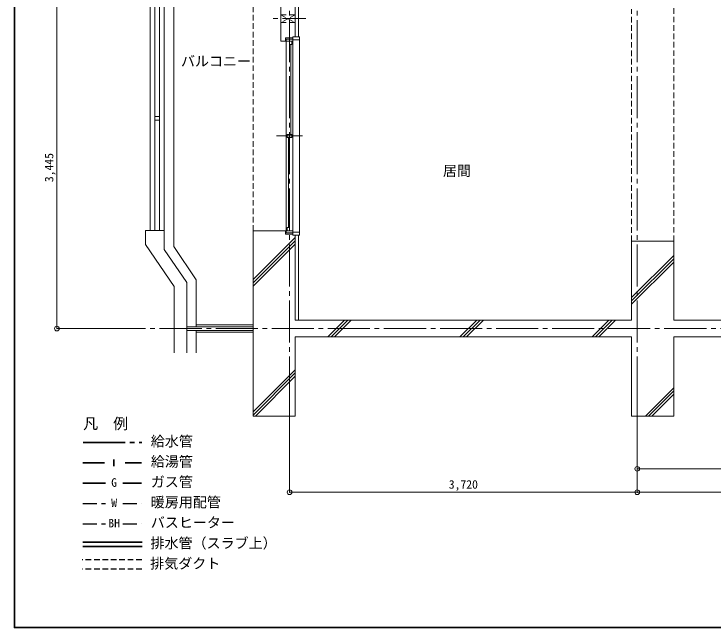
# Model space of a CAD drawing. Units: millimetres at full size, sheet at 1:50; details may follow other scales. Extents: x -9674 to 9699, y -6794 to 6791.
# Drawn here: x -9674 to -2184, y -6794 to -227 of the extents above; entities that cross this region are included whole.
import ezdxf
from ezdxf.enums import TextEntityAlignment as Align

# ---------------------------------------------------------------- set-up
doc = ezdxf.new("R2010")
doc.units = ezdxf.units.MM
doc.header["$LTSCALE"] = 50
doc.header["$PDMODE"] = 32
doc.header["$PDSIZE"] = 50
for name, pattern in [('CHAIN1', [8, 5, -1, 1, -1]), ('CHAIN2', [12, 9, -1, 1, -1]), ('DASHED1', [1.8, 1.2, -0.6]), ('DASHED3', [4, 3, -1])]:
    doc.linetypes.add(name, pattern=pattern)
for name, color, linetype, lineweight in [('0-0_図面枠', 7, 'Continuous', 9), ('1-0_芯', 134, 'CHAIN2', 9), ('1-1_躯体', 134, 'Continuous', 9), ('1-3_建具', 134, 'Continuous', 9), ('1-6_ﾊﾞﾙｺﾆｰ・階段', 134, 'Continuous', 9), ('1-7_その他', 134, 'DASHED1', 9), ('1-8_ハッチ', 134, 'Continuous', 9), ('1-B_寸法', 134, 'Continuous', 9), ('1-C_梁', 134, 'DASHED1', 9), ('2-0_芯', 3, 'Continuous', 35), ('2-2', 5, 'DASHED3', 25), ('2-9_金物', 1, 'CHAIN2', 35), ('2-A_文字', 6, 'Continuous', 35), ('2-C', 2, 'DASHED1', 25)]:
    doc.layers.add(name, color=color, linetype=linetype, lineweight=lineweight)
doc.layers.add('1-A_文字', color=134, linetype='Continuous')
doc.layers.add('2-F_補助線', color=7, linetype='Continuous')
doc.styles.add('ＭＳ ゴシック', font='')
doc.styles.get('ＭＳ ゴシック').set_extended_font_data('MS Gothic')

msp = doc.modelspace()

# ---------------------------------------------------------------- linework, layer by layer
at = {"layer": '0-0_図面枠'}
for p, q in [((-9673.92, 6791.43), (-9673.92, -6793.93)), ((-9672.16, 6789.66), (-9672.16, -6792.16)), ((-9670.4, 6787.9), (-9670.4, -6790.4)), ((-9668.64, -6788.64), (-9668.64, 6786.14)), ((-9666.87, 6784.38), (-9666.87, -6786.88)), ((-9665.11, 6782.61), (-9665.11, -6785.11)), ((-9663.35, 6780.85), (-9663.35, -6783.35)), ((-9673.92, -6793.93), (9698.92, -6793.93)), ((-9672.16, -6792.16), (9697.16, -6792.16)), ((-9670.4, -6790.4), (9695.4, -6790.4)), ((9693.64, -6788.64), (-9668.64, -6788.64)), ((-9666.87, -6786.88), (9691.87, -6786.88)), ((-9665.11, -6785.11), (9690.11, -6785.11)), ((-9663.35, -6783.35), (9688.35, -6783.35))]:
    msp.add_line(p, q, dxfattribs=at)
at = {"layer": '1-0_芯'}
for p, q in [((-6725.42, -4341.52), (-6725.42, 5058.48)), ((-3005.42, -4341.52), (-3005.42, 5058.48)), ((-8715.42, -3591.52), (8439.58, -3591.52))]:
    msp.add_line(p, q, dxfattribs=at)
at = {"layer": '1-1_躯体'}
for p, q in [((-6665.42, -471.52), (-6665.42, 708.48)), ((-6770.42, -481.52), (-6770.42, -516.52)), ((-6690.42, -481.52), (-6770.42, -481.52)), ((-7115.42, -4526.52), (-7115.42, -2546.52)), ((-6690.42, -2581.52), (-6770.42, -2581.52)), ((-6665.42, -3501.52), (-6665.42, -2591.52)), ((-2615.42, -2656.52), (-3065.42, -2656.52)), ((-3065.42, -3501.52), (-3065.42, -2656.52)), ((-2615.42, -3501.52), (-2615.42, -2656.52)), ((-3065.42, -3501.52), (-6665.42, -3501.52)), ((1884.58, -3501.52), (-2615.42, -3501.52)), ((-6665.42, -4526.52), (-6665.42, -3681.52)), ((-3065.42, -3681.52), (-6665.42, -3681.52)), ((-3065.42, -4526.52), (-3065.42, -3681.52)), ((-2615.42, -4526.52), (-2615.42, -3681.52)), ((1884.58, -3681.52), (-2615.42, -3681.52)), ((-7115.42, -4526.52), (-6665.42, -4526.52)), ((-2615.42, -4526.52), (-3065.42, -4526.52))]:
    msp.add_line(p, q, dxfattribs=at)
for points in [[(-6770.42, -516.52), (-6820.42, -516.52), (-6820.42, 753.48)], [(-6770.42, -2581.52), (-6770.42, -2546.52), (-7115.42, -2546.52)]]:
    msp.add_lwpolyline(points, dxfattribs=at)
at = {"layer": '1-3_建具'}
for p, q in [((-6760.42, -496.52), (-6760.42, -531.52)), ((-6760.42, -496.52), (-6690.42, -496.52)), ((-6690.42, -516.52), (-6760.42, -516.52)), ((-6725.42, -551.52), (-6725.42, -516.52)), ((-6701.42, -551.52), (-6701.42, -516.52)), ((-6690.42, -471.52), (-6690.42, -501.52)), ((-6618.42, -471.52), (-6690.42, -471.52)), ((-6690.42, -531.52), (-6690.42, -496.52)), ((-6618.42, -501.52), (-6618.42, -2561.52)), ((-6760.42, -2531.52), (-6760.42, -531.52)), ((-6701.42, -551.52), (-6725.42, -551.52)), ((-6713.42, -1514.02), (-6713.42, -551.52)), ((-6690.42, -2531.52), (-6690.42, -531.52)), ((-6586.94, -1531.52), (-6863.9, -1531.52)), ((-6749.42, -1549.02), (-6749.42, -1514.02)), ((-6749.42, -1514.02), (-6701.42, -1514.02)), ((-6749.42, -1549.02), (-6701.42, -1549.02)), ((-6737.42, -2511.52), (-6737.42, -1549.02)), ((-6725.42, -1549.02), (-6725.42, -1514.02)), ((-6701.42, -1549.02), (-6701.42, -1514.02)), ((-6760.42, -2566.52), (-6760.42, -2531.52)), ((-6690.42, -2546.52), (-6760.42, -2546.52)), ((-6749.42, -2511.52), (-6749.42, -2546.52)), ((-6690.42, -2531.52), (-6690.42, -2566.52)), ((-6760.42, -2566.52), (-6690.42, -2566.52))]:
    msp.add_line(p, q, dxfattribs=at)
for points in [[(-6618.42, -471.52), (-6618.42, -501.52), (-6690.42, -501.52)], [(-6749.42, -2511.52), (-6725.42, -2511.52), (-6725.42, -2546.52)], [(-6618.42, -2591.52), (-6618.42, -2561.52), (-6690.42, -2561.52)], [(-6618.42, -2591.52), (-6690.42, -2591.52), (-6690.42, -2561.52)]]:
    msp.add_lwpolyline(points, dxfattribs=at)
at = {"layer": '1-6_ﾊﾞﾙｺﾆｰ・階段'}
for p, q in [((-8215.42, 3282.48), (-8215.42, -2541.52)), ((-8165.42, 3267.12), (-8165.42, -2541.52)), ((-8115.42, 3251.77), (-8115.42, -2541.52)), ((-7965.42, 3108.48), (-7965.42, -2715.29)), ((-8065.42, 1658.48), (-8065.42, -2745.98)), ((-8165.42, -1321.52), (-8115.42, -1321.52)), ((-8165.42, -1361.52), (-8115.42, -1361.52)), ((-8265.42, -2541.52), (-8065.42, -2541.52)), ((-8065.42, -2745.98), (-7825.42, -3100.08)), ((-7965.42, -2715.29), (-7725.42, -3069.39)), ((-7725.42, -3571.52), (-7725.42, -3069.39)), ((-7960.42, -3141.52), (-7960.42, -3851.61)), ((-7825.42, -3100.08), (-7825.42, -3851.61)), ((-7115.42, -3571.52), (-7825.42, -3571.52)), ((-7115.42, -3551.52), (-7725.42, -3551.52)), ((-7115.42, -3611.52), (-7825.42, -3611.52)), ((-7725.42, -3851.61), (-7725.42, -3611.52)), ((-7115.42, -3631.52), (-7725.42, -3631.52))]:
    msp.add_line(p, q, dxfattribs=at)
msp.add_lwpolyline([(-8265.42, -2541.52), (-8265.42, -2691.52), (-7960.42, -3141.52)], dxfattribs=at)
at = {"layer": '1-7_その他', "linetype": 'CHAIN1'}
msp.add_line((-6550.42, -276.52), (-6920.42, -276.52), dxfattribs=at)
at = {"layer": '1-7_その他'}
for p, q in [((-6820.42, -236.52), (-6665.42, -236.52)), ((-6820.42, -236.52), (-6665.42, -316.52)), ((-6665.42, -236.52), (-6820.42, -316.52)), ((-6820.42, -316.52), (-6665.42, -316.52))]:
    msp.add_line(p, q, dxfattribs=at)
at = {"layer": '1-8_ハッチ'}
for p, q in [((-6630.42, -471.52), (-6630.42, 708.48)), ((-7115.42, -3066.8), (-6665.42, -2616.8)), ((-6630.42, -3501.52), (-6630.42, -2591.52)), ((-7115.42, -3102.16), (-6665.42, -2652.16)), ((-7115.42, -3137.51), (-6665.42, -2687.51)), ((-3065.42, -3259.44), (-2615.42, -2809.44)), ((-3065.42, -3294.8), (-2615.42, -2844.8)), ((-3065.42, -3330.15), (-2615.42, -2880.15)), ((-6315.93, -3681.52), (-6135.93, -3501.52)), ((-6280.57, -3681.52), (-6100.57, -3501.52)), ((-6245.22, -3681.52), (-6065.22, -3501.52)), ((-4901.71, -3681.52), (-4721.71, -3501.52)), ((-4866.36, -3681.52), (-4686.36, -3501.52)), ((-4831, -3681.52), (-4651, -3501.52)), ((-3487.5, -3681.52), (-3307.5, -3501.52)), ((-3452.14, -3681.52), (-3272.14, -3501.52)), ((-3416.79, -3681.52), (-3236.79, -3501.52)), ((-7115.42, -4481.02), (-6665.42, -4031.02)), ((-7115.42, -4516.37), (-6665.42, -4066.37)), ((-7090.22, -4526.52), (-6665.42, -4101.73)), ((-2918.29, -4526.52), (-2615.42, -4223.66)), ((-2882.93, -4526.52), (-2615.42, -4259.01)), ((-2847.57, -4526.52), (-2615.42, -4294.37))]:
    msp.add_line(p, q, dxfattribs=at)
at = {"layer": '1-B_寸法'}
for p, q in [((-9215.42, -3591.52), (-9215.42, -146.52)), ((-9215.42, -3591.52), (-8715.42, -3591.52)), ((-6725.42, -4341.52), (-6725.42, -5341.52)), ((-3005.42, -4341.52), (-3005.42, -5341.52)), ((-3005.42, -5091.52), (-705.42, -5091.52)), ((-6725.42, -5341.52), (-3005.42, -5341.52))]:
    msp.add_line(p, q, dxfattribs=at)
msp.add_lwpolyline([(-3005.42, -5341.52), (1544.58, -5341.52), (6774.58, -5341.52)], dxfattribs=at)
for p in [(-9215.42, -3591.52), (-3005.42, -5091.52), (-6725.42, -5341.52), (-3005.42, -5341.52)]:
    msp.add_point(p, dxfattribs=at)
at = {"layer": '1-C_梁'}
for p, q in [((-7115.42, -2546.52), (-7115.42, 2783.48)), ((-2615.42, 194.48), (-2615.42, -2656.52)), ((-3065.42, -2656.52), (-3065.42, -176.52))]:
    msp.add_line(p, q, dxfattribs=at)
at = {"layer": '2-0_芯'}
for p, q in [((-8938.03, -5876.3), (-8303.88, -5876.3)), ((-8938.03, -5922.12), (-8303.88, -5922.12))]:
    msp.add_line(p, q, dxfattribs=at)
at = {"layer": '2-2', "color": 4, "linetype": 'Continuous', "lineweight": 35}
for p, q in [((-8936.39, -5244.2), (-8694.52, -5244.2)), ((-8510.6, -5244.2), (-8310.08, -5244.2))]:
    msp.add_line(p, q, dxfattribs=at)
at = {"layer": '2-2'}
for p, q in [((-8936.39, -5461.4), (-8694.52, -5461.4)), ((-8510.6, -5461.4), (-8310.08, -5461.4)), ((-8936.39, -5678.61), (-8694.52, -5678.61)), ((-8510.6, -5678.61), (-8310.08, -5678.61))]:
    msp.add_line(p, q, dxfattribs=at)
at = {"layer": '2-9_金物'}
msp.add_line((-8933.22, -4809.79), (-8307.58, -4809.79), dxfattribs=at)
at = {"layer": '2-A_文字'}
for p, q in [((-8603.97, -5061.41), (-8603.97, -4992.58)), ((-8936.39, -5026.99), (-8705.48, -5026.99)), ((-8483.97, -5026.99), (-8310.08, -5026.99))]:
    msp.add_line(p, q, dxfattribs=at)
at = {"layer": '2-C'}
for p, q in [((-8307.14, -6066.41), (-8944.46, -6066.41)), ((-8307.14, -6166.41), (-8942.19, -6166.41))]:
    msp.add_line(p, q, dxfattribs=at)

# ---------------------------------------------------------------- texts
at = {"layer": '1-A_文字', "style": 'ＭＳ ゴシック'}
for s, p in [('バルコニー', (-7887.4, -819.5)), ('居間', (-5084.24, -1991.44))]:
    msp.add_text(s, height=110, dxfattribs=at).set_placement(p, align=Align.BOTTOM_LEFT)
at = {"layer": '1-B_寸法', "style": 'ＭＳ ゴシック'}
msp.add_text('3,445', height=91.64, rotation=90, dxfattribs=at).set_placement((-9225.42, -2025.27), align=Align.BOTTOM_LEFT)
msp.add_text('3,720', height=91.64, dxfattribs=at).set_placement((-5021.67, -5331.52), align=Align.BOTTOM_LEFT)
at = {"layer": '2-2', "color": 7, "style": 'ＭＳ ゴシック'}
for s, p in [('G', (-8633.81, -5311.22)), ('W', (-8633.81, -5528.43)), ('BH', (-8665.06, -5745.63))]:
    msp.add_text(s, height=91.64, dxfattribs=at).set_placement(p, align=Align.BOTTOM_LEFT)
at = {"layer": '2-F_補助線', "style": 'ＭＳ ゴシック'}
for s, height, p in [('凡\u3000例', 117.3, (-8933.22, -4701.51)), ('給水管', 110, (-8210.36, -4884.79)), ('給湯管', 110, (-8210.36, -5101.99)), ('ガス管', 110, (-8210.36, -5319.2)), ('暖房用配管', 110, (-8210.36, -5536.4)), ('バスヒーター', 110, (-8210.36, -5753.61)), ('排水管（スラブ上）', 110, (-8213.53, -5974.21)), ('排気ダクト', 110, (-8216.69, -6191.41))]:
    msp.add_text(s, height=height, dxfattribs=at).set_placement(p, align=Align.BOTTOM_LEFT)

doc.saveas('drawing.dxf')
